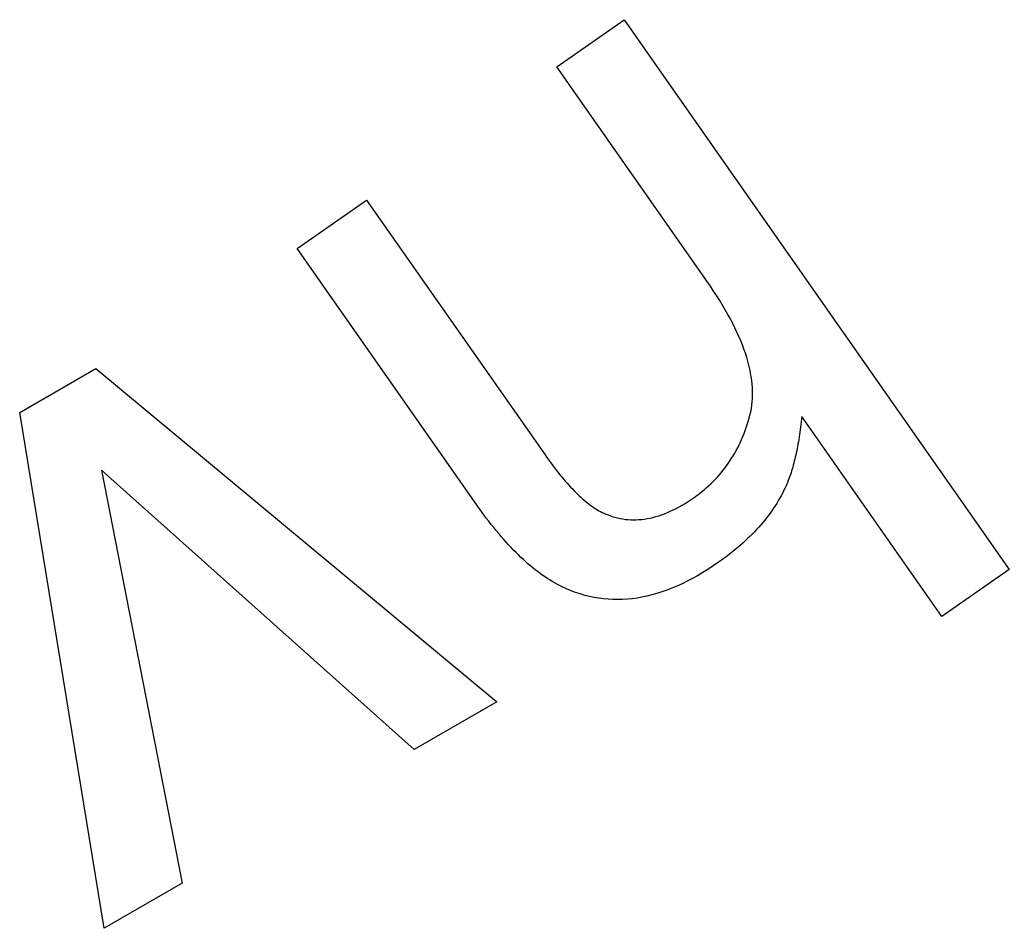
# Model space of a CAD drawing. Header units: metres. Extents: x -53 to 53, y -52 to 53.
# Drawn here: x 18.19 to 24.79, y -35.55 to -29.48 of the extents above; entities that cross this region are included whole.
import ezdxf

# ---------------------------------------------------------------- set-up
doc = ezdxf.new("R2010")
doc.units = ezdxf.units.M

msp = doc.modelspace()

# ---------------------------------------------------------------- linework, layer by layer
for p, q in [((21.7754, -29.7992), (22.2251, -29.4843)), ((22.2251, -29.4843), (24.7948, -33.1541)), ((22.778, -31.2311), (21.7754, -29.7992)), ((20.043, -31.0123), (20.5058, -30.6883)), ((20.5058, -30.6883), (21.6971, -32.3896)), ((21.2383, -32.7195), (20.043, -31.0123)), ((22.8005, -31.2636), (22.778, -31.2311)), ((22.8221, -31.2958), (22.8005, -31.2636)), ((22.8428, -31.3276), (22.8221, -31.2958)), ((22.8627, -31.359), (22.8428, -31.3276)), ((22.8817, -31.3902), (22.8627, -31.359)), ((22.8998, -31.421), (22.8817, -31.3902)), ((22.9171, -31.4514), (22.8998, -31.421)), ((22.9335, -31.4815), (22.9171, -31.4514)), ((22.9491, -31.5113), (22.9335, -31.4815)), ((22.9638, -31.5407), (22.9491, -31.5113)), ((22.9776, -31.5698), (22.9638, -31.5407)), ((22.9906, -31.5985), (22.9776, -31.5698)), ((23.0027, -31.6269), (22.9906, -31.5985)), ((23.014, -31.655), (23.0027, -31.6269)), ((23.0244, -31.6827), (23.014, -31.655)), ((23.0339, -31.7101), (23.0244, -31.6827)), ((23.0426, -31.7371), (23.0339, -31.7101)), ((23.0504, -31.7638), (23.0426, -31.7371)), ((23.0574, -31.7901), (23.0504, -31.7638)), ((18.1909, -32.1059), (18.6984, -31.8129)), ((18.6984, -31.8129), (21.374, -34.0371)), ((23.0635, -31.8161), (23.0574, -31.7901)), ((23.0687, -31.8418), (23.0635, -31.8161)), ((23.0731, -31.8671), (23.0687, -31.8418)), ((23.0766, -31.8921), (23.0731, -31.8671)), ((23.0793, -31.9167), (23.0766, -31.8921)), ((23.0811, -31.941), (23.0793, -31.9167)), ((23.082, -31.965), (23.0811, -31.941)), ((23.0797, -32.0348), (23.0813, -32.0119)), ((23.0813, -32.0119), (23.0821, -31.9886)), ((23.0821, -31.9886), (23.082, -31.965)), ((23.0696, -32.1016), (23.0738, -32.0797)), ((23.0738, -32.0797), (23.0772, -32.0574)), ((23.0772, -32.0574), (23.0797, -32.0348)), ((18.7551, -35.5491), (18.1909, -32.1059)), ((23.0527, -32.1654), (23.0588, -32.1444)), ((23.0588, -32.1444), (23.0645, -32.1231)), ((23.0645, -32.1231), (23.0696, -32.1016)), ((23.4077, -32.1509), (23.4058, -32.1686)), ((23.4096, -32.133), (23.4077, -32.1509)), ((24.3451, -33.469), (23.4096, -32.133)), ((23.0249, -32.2465), (23.0324, -32.2267)), ((23.0324, -32.2267), (23.0395, -32.2065)), ((23.0395, -32.2065), (23.0463, -32.1861)), ((23.0463, -32.1861), (23.0527, -32.1654)), ((23.3996, -32.2202), (23.3973, -32.2369)), ((23.4017, -32.2032), (23.3996, -32.2202)), ((23.4038, -32.186), (23.4017, -32.2032)), ((23.4058, -32.1686), (23.4038, -32.186)), ((23.0004, -32.3043), (23.0089, -32.2853)), ((23.0089, -32.2853), (23.0171, -32.2661)), ((23.0171, -32.2661), (23.0249, -32.2465)), ((23.3901, -32.2855), (23.3875, -32.3013)), ((23.3926, -32.2696), (23.3901, -32.2855)), ((23.395, -32.2534), (23.3926, -32.2696)), ((23.3973, -32.2369), (23.395, -32.2534)), ((22.9728, -32.3595), (22.9824, -32.3414)), ((22.9824, -32.3414), (22.9916, -32.323)), ((22.9916, -32.323), (23.0004, -32.3043)), ((23.3792, -32.347), (23.3763, -32.3617)), ((23.3821, -32.332), (23.3792, -32.347)), ((23.3848, -32.3167), (23.3821, -32.332)), ((23.3875, -32.3013), (23.3848, -32.3167)), ((21.6971, -32.3896), (21.7097, -32.4075)), ((21.7097, -32.4075), (21.7222, -32.4249)), ((21.7222, -32.4249), (21.7346, -32.442)), ((22.9312, -32.429), (22.9421, -32.4121)), ((22.9421, -32.4121), (22.9527, -32.3948)), ((22.9527, -32.3948), (22.9629, -32.3773)), ((22.9629, -32.3773), (22.9728, -32.3595)), ((23.3638, -32.4183), (23.3605, -32.4318)), ((23.3671, -32.4045), (23.3638, -32.4183)), ((23.3702, -32.3905), (23.3671, -32.4045)), ((23.3733, -32.3763), (23.3702, -32.3905)), ((23.3763, -32.3617), (23.3733, -32.3763)), ((20.8223, -34.3556), (18.7373, -32.4902)), ((18.7373, -32.4902), (19.2756, -35.2486)), ((21.7346, -32.442), (21.747, -32.4586)), ((21.747, -32.4586), (21.7594, -32.4749)), ((21.7594, -32.4749), (21.7716, -32.4908)), ((21.7716, -32.4908), (21.7838, -32.5063)), ((22.8841, -32.4939), (22.8964, -32.4781)), ((22.8964, -32.4781), (22.9083, -32.462)), ((22.9083, -32.462), (22.92, -32.4457)), ((22.92, -32.4457), (22.9312, -32.429)), ((23.3463, -32.4835), (23.3425, -32.4958)), ((23.35, -32.471), (23.3463, -32.4835)), ((23.3535, -32.4582), (23.35, -32.471)), ((23.3571, -32.4451), (23.3535, -32.4582)), ((23.3605, -32.4318), (23.3571, -32.4451)), ((21.7838, -32.5063), (21.7959, -32.5214)), ((21.7959, -32.5214), (21.808, -32.5361)), ((21.808, -32.5361), (21.82, -32.5504)), ((21.82, -32.5504), (21.8319, -32.5644)), ((22.8173, -32.5685), (22.8314, -32.5542)), ((22.8314, -32.5542), (22.845, -32.5396)), ((22.845, -32.5396), (22.8584, -32.5246)), ((22.8584, -32.5246), (22.8714, -32.5094)), ((22.8714, -32.5094), (22.8841, -32.4939)), ((23.3225, -32.5537), (23.3183, -32.5646)), ((23.3267, -32.5426), (23.3225, -32.5537)), ((23.3308, -32.5313), (23.3267, -32.5426)), ((23.3348, -32.5197), (23.3308, -32.5313)), ((23.3387, -32.5079), (23.3348, -32.5197)), ((23.3425, -32.4958), (23.3387, -32.5079)), ((21.8319, -32.5644), (21.8438, -32.5779)), ((21.8438, -32.5779), (21.8555, -32.5911)), ((21.8555, -32.5911), (21.8673, -32.6039)), ((21.8673, -32.6039), (21.8789, -32.6162)), ((21.8789, -32.6162), (21.8905, -32.6282)), ((22.742, -32.6359), (22.7577, -32.623)), ((22.7577, -32.623), (22.7731, -32.6098)), ((22.7731, -32.6098), (22.7882, -32.5963)), ((22.7882, -32.5963), (22.8029, -32.5826)), ((22.8029, -32.5826), (22.8173, -32.5685)), ((23.2972, -32.6127), (23.2891, -32.6297)), ((23.305, -32.5956), (23.2972, -32.6127)), ((23.3095, -32.5855), (23.305, -32.5956)), ((23.3139, -32.5752), (23.3095, -32.5855)), ((23.3183, -32.5646), (23.3139, -32.5752)), ((21.8905, -32.6282), (21.9021, -32.6398)), ((21.9021, -32.6398), (21.9135, -32.651)), ((21.9135, -32.651), (21.9249, -32.6619)), ((21.9249, -32.6619), (21.9363, -32.6723)), ((21.9363, -32.6723), (21.9475, -32.6824)), ((21.9475, -32.6824), (21.9587, -32.692)), ((22.6519, -32.7001), (22.6722, -32.6869)), ((22.6722, -32.6869), (22.6926, -32.6729)), ((22.6926, -32.6729), (22.7094, -32.6608)), ((22.7094, -32.6608), (22.7258, -32.6485)), ((22.7258, -32.6485), (22.742, -32.6359)), ((23.2625, -32.6801), (23.2528, -32.6967)), ((23.2717, -32.6634), (23.2625, -32.6801)), ((23.2806, -32.6466), (23.2717, -32.6634)), ((23.2891, -32.6297), (23.2806, -32.6466)), ((21.2549, -32.743), (21.2383, -32.7195)), ((21.2716, -32.7661), (21.2549, -32.743)), ((21.9587, -32.692), (21.9699, -32.7013)), ((21.9699, -32.7013), (21.9809, -32.7102)), ((21.9809, -32.7102), (21.9919, -32.7187)), ((21.9919, -32.7187), (22.0029, -32.7268)), ((22.0029, -32.7268), (22.0137, -32.7345)), ((22.0137, -32.7345), (22.0246, -32.7419)), ((22.0246, -32.7419), (22.0353, -32.7488)), ((22.0353, -32.7488), (22.046, -32.7553)), ((22.046, -32.7553), (22.0566, -32.7615)), ((22.5521, -32.7564), (22.5718, -32.7465)), ((22.5718, -32.7465), (22.5917, -32.7359)), ((22.5917, -32.7359), (22.6116, -32.7247)), ((22.6116, -32.7247), (22.6317, -32.7128)), ((22.6317, -32.7128), (22.6519, -32.7001)), ((23.2218, -32.7459), (23.2107, -32.7621)), ((23.2325, -32.7296), (23.2218, -32.7459)), ((23.2428, -32.7132), (23.2325, -32.7296)), ((23.2528, -32.6967), (23.2428, -32.7132)), ((21.2882, -32.7887), (21.2716, -32.7661)), ((21.3048, -32.8109), (21.2882, -32.7887)), ((21.3214, -32.8326), (21.3048, -32.8109)), ((22.0566, -32.7615), (22.0671, -32.7673)), ((22.0671, -32.7673), (22.0776, -32.7727)), ((22.0776, -32.7727), (22.0945, -32.7806)), ((22.0945, -32.7806), (22.1115, -32.7878)), ((22.1115, -32.7878), (22.1285, -32.7944)), ((22.1285, -32.7944), (22.1457, -32.8003)), ((22.1457, -32.8003), (22.163, -32.8055)), ((22.163, -32.8055), (22.1805, -32.81)), ((22.1805, -32.81), (22.198, -32.8138)), ((22.198, -32.8138), (22.2157, -32.817)), ((22.2157, -32.817), (22.2334, -32.8194)), ((22.2334, -32.8194), (22.2513, -32.8212)), ((22.2513, -32.8212), (22.2693, -32.8223)), ((22.3238, -32.8214), (22.3423, -32.8197)), ((22.3423, -32.8197), (22.3608, -32.8174)), ((22.3608, -32.8174), (22.3794, -32.8144)), ((22.3794, -32.8144), (22.3982, -32.8107)), ((22.3982, -32.8107), (22.417, -32.8063)), ((22.417, -32.8063), (22.436, -32.8012)), ((22.436, -32.8012), (22.4551, -32.7954)), ((22.4551, -32.7954), (22.4742, -32.789)), ((22.4742, -32.789), (22.4935, -32.7819)), ((22.4935, -32.7819), (22.513, -32.774)), ((22.513, -32.774), (22.5325, -32.7655)), ((22.5325, -32.7655), (22.5521, -32.7564)), ((23.1753, -32.8101), (23.1627, -32.8259)), ((23.1875, -32.7942), (23.1753, -32.8101)), ((23.1993, -32.7782), (23.1875, -32.7942)), ((23.2107, -32.7621), (23.1993, -32.7782)), ((21.3379, -32.8539), (21.3214, -32.8326)), ((21.3545, -32.8747), (21.3379, -32.8539)), ((21.371, -32.895), (21.3545, -32.8747)), ((22.2693, -32.8223), (22.2873, -32.8227)), ((22.2873, -32.8227), (22.3055, -32.8224)), ((22.3055, -32.8224), (22.3238, -32.8214)), ((23.1228, -32.8726), (23.1088, -32.888)), ((23.1365, -32.8571), (23.1228, -32.8726)), ((23.1498, -32.8415), (23.1365, -32.8571)), ((23.1627, -32.8259), (23.1498, -32.8415)), ((21.3876, -32.9149), (21.371, -32.895)), ((21.4041, -32.9343), (21.3876, -32.9149)), ((21.4206, -32.9533), (21.4041, -32.9343)), ((21.4371, -32.9718), (21.4206, -32.9533)), ((23.0491, -32.9484), (23.0332, -32.9633)), ((23.0646, -32.9335), (23.0491, -32.9484)), ((23.0797, -32.9184), (23.0646, -32.9335)), ((23.0945, -32.9032), (23.0797, -32.9184)), ((23.1088, -32.888), (23.0945, -32.9032)), ((21.4536, -32.9898), (21.4371, -32.9718)), ((21.47, -33.0074), (21.4536, -32.9898)), ((21.4865, -33.0246), (21.47, -33.0074)), ((22.9835, -33.0073), (22.9662, -33.0218)), ((23.0004, -32.9927), (22.9835, -33.0073)), ((23.017, -32.9781), (23.0004, -32.9927)), ((23.0332, -32.9633), (23.017, -32.9781)), ((21.5029, -33.0412), (21.4865, -33.0246)), ((21.5193, -33.0574), (21.5029, -33.0412)), ((21.5357, -33.0732), (21.5193, -33.0574)), ((21.5521, -33.0885), (21.5357, -33.0732)), ((22.8932, -33.0786), (22.874, -33.0925)), ((22.912, -33.0645), (22.8932, -33.0786)), ((22.9304, -33.0504), (22.912, -33.0645)), ((22.9485, -33.0361), (22.9304, -33.0504)), ((22.9662, -33.0218), (22.9485, -33.0361)), ((21.5685, -33.1033), (21.5521, -33.0885)), ((21.5848, -33.1177), (21.5685, -33.1033)), ((21.6012, -33.1316), (21.5848, -33.1177)), ((21.6175, -33.1451), (21.6012, -33.1316)), ((21.6339, -33.1581), (21.6175, -33.1451)), ((22.8193, -33.1305), (22.7842, -33.1534)), ((22.8545, -33.1064), (22.8193, -33.1305)), ((22.874, -33.0925), (22.8545, -33.1064)), ((21.6502, -33.1706), (21.6339, -33.1581)), ((21.6665, -33.1827), (21.6502, -33.1706)), ((21.6827, -33.1943), (21.6665, -33.1827)), ((21.699, -33.2055), (21.6827, -33.1943)), ((21.7152, -33.2162), (21.699, -33.2055)), ((21.7315, -33.2264), (21.7152, -33.2162)), ((22.6801, -33.2147), (22.6457, -33.2326)), ((22.7146, -33.1955), (22.6801, -33.2147)), ((22.7494, -33.175), (22.7146, -33.1955)), ((22.7842, -33.1534), (22.7494, -33.175)), ((24.7948, -33.1541), (24.3451, -33.469)), ((21.7477, -33.2362), (21.7315, -33.2264)), ((21.7639, -33.2455), (21.7477, -33.2362)), ((21.7801, -33.2544), (21.7639, -33.2455)), ((21.81, -33.2695), (21.7801, -33.2544)), ((21.8401, -33.2834), (21.81, -33.2695)), ((21.8703, -33.2961), (21.8401, -33.2834)), ((22.5435, -33.2792), (22.5098, -33.2923)), ((22.5774, -33.2649), (22.5435, -33.2792)), ((22.6115, -33.2494), (22.5774, -33.2649)), ((22.6457, -33.2326), (22.6115, -33.2494)), ((21.9007, -33.3076), (21.8703, -33.2961)), ((21.9313, -33.3178), (21.9007, -33.3076)), ((21.962, -33.3268), (21.9313, -33.3178)), ((21.9929, -33.3346), (21.962, -33.3268)), ((22.024, -33.3411), (21.9929, -33.3346)), ((22.0552, -33.3465), (22.024, -33.3411)), ((22.0866, -33.3506), (22.0552, -33.3465)), ((22.2784, -33.3494), (22.2461, -33.3527)), ((22.311, -33.3449), (22.2784, -33.3494)), ((22.3437, -33.3392), (22.311, -33.3449)), ((22.3766, -33.3323), (22.3437, -33.3392)), ((22.4097, -33.3241), (22.3766, -33.3323)), ((22.4429, -33.3147), (22.4097, -33.3241)), ((22.4763, -33.3041), (22.4429, -33.3147)), ((22.5098, -33.2923), (22.4763, -33.3041)), ((22.1181, -33.3534), (22.0866, -33.3506)), ((22.1499, -33.3551), (22.1181, -33.3534)), ((22.1818, -33.3555), (22.1499, -33.3551)), ((22.2138, -33.3547), (22.1818, -33.3555)), ((22.2461, -33.3527), (22.2138, -33.3547)), ((21.374, -34.0371), (20.8223, -34.3556)), ((19.2756, -35.2486), (18.7551, -35.5491))]:
    msp.add_line(p, q)

doc.saveas('drawing.dxf')
